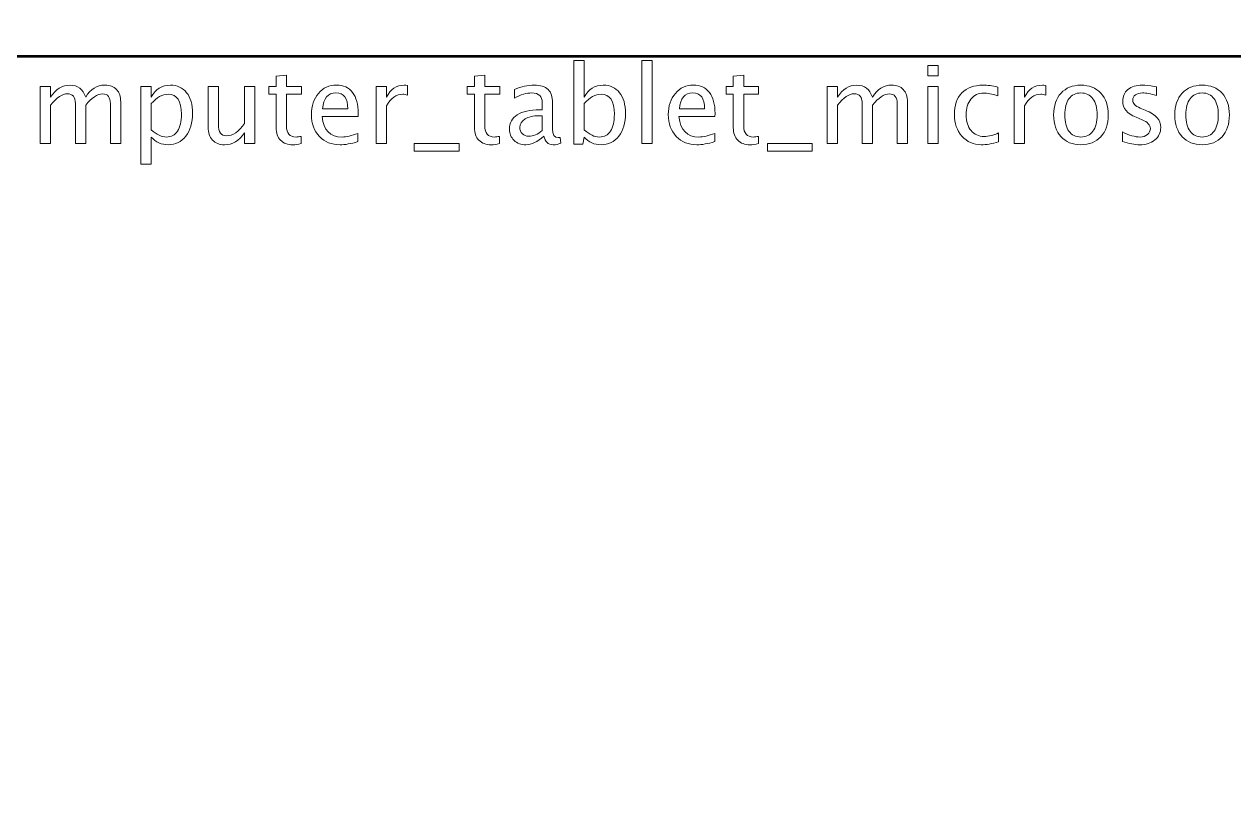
# Model space of a CAD drawing. Header units: centimetres. Extents: x -69 to 69, y -115 to 104.
# Drawn here: x -7.72 to 1.78, y -80.82 to -74.7 of the extents above; entities that cross this region are included whole.
import ezdxf

# ---------------------------------------------------------------- set-up
doc = ezdxf.new("R2010")
doc.units = ezdxf.units.CM
doc.header["$MEASUREMENT"] = 0
doc.layers.add('Layer 1', color=7, linetype='Continuous')

msp = doc.modelspace()

# ---------------------------------------------------------------- linework, layer by layer
at = {"layer": 'Layer 1', "lineweight": 53}
for points, knots in [([(-16.45, -86.45), (-16.45, -86.45), (-16.45, -63.55), (-16.45, -63.55), (-16.45, -63.55), (-16.45, -63.27386), (-16.22614, -63.05), (-15.95, -63.05), (-15.95, -63.05), (-15.95, -63.05), (15.95, -63.05), (15.95, -63.05), (15.95, -63.05), (16.22614, -63.05), (16.45, -63.27386), (16.45, -63.55), (16.45, -63.55), (16.45, -63.55), (16.45, -76.55), (16.45, -76.55), (16.45, -76.55), (16.45, -76.55), (15.05, -76.55), (15.05, -76.55), (15.05, -76.55), (14.77386, -76.55), (14.55, -76.77386), (14.55, -77.05), (14.55, -77.05), (14.55, -77.05), (14.55, -80.45), (14.55, -80.45), (14.55, -80.45), (14.55, -80.72614), (14.77386, -80.95), (15.05, -80.95), (15.05, -80.95), (15.05, -80.95), (16.45, -80.95), (16.45, -80.95), (16.45, -80.95), (16.45, -80.95), (16.45, -86.45), (16.45, -86.45), (16.45, -86.45), (16.45, -86.72614), (16.22614, -86.95), (15.95, -86.95), (15.95, -86.95), (15.95, -86.95), (-15.95, -86.95), (-15.95, -86.95), (-15.95, -86.95), (-16.22614, -86.95), (-16.45, -86.72614), (-16.45, -86.45)], [0, 0, 0, 0, 0.0666667, 0.0666667, 0.0666667, 0.0666667, 0.1333333, 0.1333333, 0.1333333, 0.1333333, 0.2, 0.2, 0.2, 0.2, 0.2666667, 0.2666667, 0.2666667, 0.2666667, 0.3333333, 0.3333333, 0.3333333, 0.3333333, 0.4, 0.4, 0.4, 0.4, 0.4666667, 0.4666667, 0.4666667, 0.4666667, 0.5333333, 0.5333333, 0.5333333, 0.5333333, 0.6, 0.6, 0.6, 0.6, 0.6666667, 0.6666667, 0.6666667, 0.6666667, 0.7333333, 0.7333333, 0.7333333, 0.7333333, 0.8, 0.8, 0.8, 0.8, 0.8666667, 0.8666667, 0.8666667, 0.8666667, 1, 1, 1, 1]), ([(-4.45, -66.25), (-4.45, -66.25), (-4.45, -65.05), (-4.45, -65.05), (-4.45, -65.05), (-4.45, -64.77386), (-4.22614, -64.55), (-3.95, -64.55), (-3.95, -64.55), (-3.95, -64.55), (2.45, -64.55), (2.45, -64.55), (2.45, -64.55), (2.72614, -64.55), (2.95, -64.77386), (2.95, -65.05), (2.95, -65.05), (2.95, -65.05), (2.95, -66.25), (2.95, -66.25), (2.95, -66.25), (2.95, -66.25), (13, -66.25), (13, -66.25), (13, -66.25), (13, -66.25), (13, -83.75), (13, -83.75), (13, -83.75), (13, -83.75), (-13, -83.75), (-13, -83.75), (-13, -83.75), (-13, -83.75), (-13, -66.25), (-13, -66.25), (-13, -66.25), (-13, -66.25), (-4.45, -66.25), (-4.45, -66.25)], [0, 0, 0, 0, 0.0909091, 0.0909091, 0.0909091, 0.0909091, 0.1818182, 0.1818182, 0.1818182, 0.1818182, 0.2727273, 0.2727273, 0.2727273, 0.2727273, 0.3636364, 0.3636364, 0.3636364, 0.3636364, 0.4545455, 0.4545455, 0.4545455, 0.4545455, 0.5454545, 0.5454545, 0.5454545, 0.5454545, 0.6363636, 0.6363636, 0.6363636, 0.6363636, 0.7272727, 0.7272727, 0.7272727, 0.7272727, 0.8181818, 0.8181818, 0.8181818, 0.8181818, 1, 1, 1, 1])]:
    msp.add_open_spline(points, degree=3, knots=knots, dxfattribs=at)
at = {"layer": 'Layer 1', "color": 30, "lineweight": 53}
msp.add_open_spline([(-14.6, -74.95), (-14.6, -74.95), (14.6, -74.95), (14.6, -74.95)], degree=3, dxfattribs=at)
at = {"layer": 'Layer 1', "color": 30, "lineweight": 9}
for points, knots in [([(-3.40278, -75.64232), (-3.40278, -75.64232), (-3.40278, -74.98446), (-3.40278, -74.98446), (-3.40278, -74.98446), (-3.40278, -74.98446), (-3.3215, -74.98446), (-3.3215, -74.98446), (-3.3215, -74.98446), (-3.3215, -74.98446), (-3.3215, -75.27331), (-3.3215, -75.27331), (-3.3215, -75.27331), (-3.2882, -75.21052), (-3.2381, -75.17919), (-3.17136, -75.17919), (-3.17136, -75.17919), (-3.11731, -75.17919), (-3.07484, -75.19881), (-3.04379, -75.23818), (-3.04379, -75.23818), (-3.01275, -75.27755), (-2.99722, -75.33131), (-2.99722, -75.39947), (-2.99722, -75.39947), (-2.99722, -75.47369), (-3.01486, -75.53366), (-3.05, -75.5791), (-3.05, -75.5791), (-3.08514, -75.62468), (-3.13142, -75.6474), (-3.18871, -75.6474), (-3.18871, -75.6474), (-3.24191, -75.6474), (-3.28622, -75.62708), (-3.3215, -75.5863), (-3.3215, -75.5863), (-3.3215, -75.5863), (-3.33138, -75.64232), (-3.33138, -75.64232), (-3.33138, -75.64232), (-3.33138, -75.64232), (-3.40278, -75.64232), (-3.40278, -75.64232)], [0, 0, 0, 0, 0.0833333, 0.0833333, 0.0833333, 0.0833333, 0.1666667, 0.1666667, 0.1666667, 0.1666667, 0.25, 0.25, 0.25, 0.25, 0.3333333, 0.3333333, 0.3333333, 0.3333333, 0.4166667, 0.4166667, 0.4166667, 0.4166667, 0.5, 0.5, 0.5, 0.5, 0.5833333, 0.5833333, 0.5833333, 0.5833333, 0.6666667, 0.6666667, 0.6666667, 0.6666667, 0.75, 0.75, 0.75, 0.75, 0.8333333, 0.8333333, 0.8333333, 0.8333333, 1, 1, 1, 1]), ([(-2.86994, -75.63724), (-2.86994, -75.63724), (-2.86994, -74.98446), (-2.86994, -74.98446), (-2.86994, -74.98446), (-2.86994, -74.98446), (-2.78866, -74.98446), (-2.78866, -74.98446), (-2.78866, -74.98446), (-2.78866, -74.98446), (-2.78866, -75.63724), (-2.78866, -75.63724), (-2.78866, -75.63724), (-2.78866, -75.63724), (-2.86994, -75.63724), (-2.86994, -75.63724)], [0, 0, 0, 0, 0.2, 0.2, 0.2, 0.2, 0.4, 0.4, 0.4, 0.4, 0.6, 0.6, 0.6, 0.6, 1, 1, 1, 1]), ([(-0.62301, -75.10638), (-0.62301, -75.10638), (-0.62301, -75.0251), (-0.62301, -75.0251), (-0.62301, -75.0251), (-0.62301, -75.0251), (-0.54173, -75.0251), (-0.54173, -75.0251), (-0.54173, -75.0251), (-0.54173, -75.0251), (-0.54173, -75.10638), (-0.54173, -75.10638), (-0.54173, -75.10638), (-0.54173, -75.10638), (-0.62301, -75.10638), (-0.62301, -75.10638)], [0, 0, 0, 0, 0.2, 0.2, 0.2, 0.2, 0.4, 0.4, 0.4, 0.4, 0.6, 0.6, 0.6, 0.6, 1, 1, 1, 1]), ([(-5.54443, -75.6371), (-5.56955, -75.64401), (-5.59142, -75.6474), (-5.6099, -75.6474), (-5.6099, -75.6474), (-5.65139, -75.6474), (-5.68371, -75.63555), (-5.70685, -75.61184), (-5.70685, -75.61184), (-5.73013, -75.58813), (-5.7417, -75.55525), (-5.7417, -75.51306), (-5.7417, -75.51306), (-5.7417, -75.51306), (-5.7417, -75.24947), (-5.7417, -75.24947), (-5.7417, -75.24947), (-5.7417, -75.24947), (-5.79787, -75.24947), (-5.79787, -75.24947), (-5.79787, -75.24947), (-5.79787, -75.24947), (-5.79787, -75.1885), (-5.79787, -75.1885), (-5.79787, -75.1885), (-5.79787, -75.1885), (-5.7417, -75.1885), (-5.7417, -75.1885), (-5.7417, -75.1885), (-5.7417, -75.1885), (-5.7417, -75.10737), (-5.7417, -75.10737), (-5.7417, -75.10737), (-5.7417, -75.10737), (-5.66042, -75.0996), (-5.66042, -75.0996), (-5.66042, -75.0996), (-5.66042, -75.0996), (-5.66042, -75.1885), (-5.66042, -75.1885), (-5.66042, -75.1885), (-5.66042, -75.1885), (-5.54274, -75.1885), (-5.54274, -75.1885), (-5.54274, -75.1885), (-5.54274, -75.1885), (-5.54274, -75.24947), (-5.54274, -75.24947), (-5.54274, -75.24947), (-5.54274, -75.24947), (-5.66042, -75.24947), (-5.66042, -75.24947), (-5.66042, -75.24947), (-5.66042, -75.24947), (-5.66042, -75.49839), (-5.66042, -75.49839), (-5.66042, -75.49839), (-5.66042, -75.55709), (-5.63488, -75.58644), (-5.58394, -75.58644), (-5.58394, -75.58644), (-5.57307, -75.58644), (-5.55995, -75.58461), (-5.54443, -75.58108), (-5.54443, -75.58108), (-5.54443, -75.58108), (-5.54443, -75.6371), (-5.54443, -75.6371)], [0, 0, 0, 0, 0.0555556, 0.0555556, 0.0555556, 0.0555556, 0.1111111, 0.1111111, 0.1111111, 0.1111111, 0.1666667, 0.1666667, 0.1666667, 0.1666667, 0.2222222, 0.2222222, 0.2222222, 0.2222222, 0.2777778, 0.2777778, 0.2777778, 0.2777778, 0.3333333, 0.3333333, 0.3333333, 0.3333333, 0.3888889, 0.3888889, 0.3888889, 0.3888889, 0.4444444, 0.4444444, 0.4444444, 0.4444444, 0.5, 0.5, 0.5, 0.5, 0.5555556, 0.5555556, 0.5555556, 0.5555556, 0.6111111, 0.6111111, 0.6111111, 0.6111111, 0.6666667, 0.6666667, 0.6666667, 0.6666667, 0.7222222, 0.7222222, 0.7222222, 0.7222222, 0.7777778, 0.7777778, 0.7777778, 0.7777778, 0.8333333, 0.8333333, 0.8333333, 0.8333333, 0.8888889, 0.8888889, 0.8888889, 0.8888889, 1, 1, 1, 1]), ([(-3.98627, -75.6371), (-4.01139, -75.64401), (-4.03326, -75.6474), (-4.05174, -75.6474), (-4.05174, -75.6474), (-4.09323, -75.6474), (-4.12555, -75.63555), (-4.14869, -75.61184), (-4.14869, -75.61184), (-4.17197, -75.58813), (-4.18354, -75.55525), (-4.18354, -75.51306), (-4.18354, -75.51306), (-4.18354, -75.51306), (-4.18354, -75.24947), (-4.18354, -75.24947), (-4.18354, -75.24947), (-4.18354, -75.24947), (-4.23971, -75.24947), (-4.23971, -75.24947), (-4.23971, -75.24947), (-4.23971, -75.24947), (-4.23971, -75.1885), (-4.23971, -75.1885), (-4.23971, -75.1885), (-4.23971, -75.1885), (-4.18354, -75.1885), (-4.18354, -75.1885), (-4.18354, -75.1885), (-4.18354, -75.1885), (-4.18354, -75.10737), (-4.18354, -75.10737), (-4.18354, -75.10737), (-4.18354, -75.10737), (-4.10226, -75.0996), (-4.10226, -75.0996), (-4.10226, -75.0996), (-4.10226, -75.0996), (-4.10226, -75.1885), (-4.10226, -75.1885), (-4.10226, -75.1885), (-4.10226, -75.1885), (-3.98458, -75.1885), (-3.98458, -75.1885), (-3.98458, -75.1885), (-3.98458, -75.1885), (-3.98458, -75.24947), (-3.98458, -75.24947), (-3.98458, -75.24947), (-3.98458, -75.24947), (-4.10226, -75.24947), (-4.10226, -75.24947), (-4.10226, -75.24947), (-4.10226, -75.24947), (-4.10226, -75.49839), (-4.10226, -75.49839), (-4.10226, -75.49839), (-4.10226, -75.55709), (-4.07672, -75.58644), (-4.02578, -75.58644), (-4.02578, -75.58644), (-4.01491, -75.58644), (-4.00179, -75.58461), (-3.98627, -75.58108), (-3.98627, -75.58108), (-3.98627, -75.58108), (-3.98627, -75.6371), (-3.98627, -75.6371)], [0, 0, 0, 0, 0.0555556, 0.0555556, 0.0555556, 0.0555556, 0.1111111, 0.1111111, 0.1111111, 0.1111111, 0.1666667, 0.1666667, 0.1666667, 0.1666667, 0.2222222, 0.2222222, 0.2222222, 0.2222222, 0.2777778, 0.2777778, 0.2777778, 0.2777778, 0.3333333, 0.3333333, 0.3333333, 0.3333333, 0.3888889, 0.3888889, 0.3888889, 0.3888889, 0.4444444, 0.4444444, 0.4444444, 0.4444444, 0.5, 0.5, 0.5, 0.5, 0.5555556, 0.5555556, 0.5555556, 0.5555556, 0.6111111, 0.6111111, 0.6111111, 0.6111111, 0.6666667, 0.6666667, 0.6666667, 0.6666667, 0.7222222, 0.7222222, 0.7222222, 0.7222222, 0.7777778, 0.7777778, 0.7777778, 0.7777778, 0.8333333, 0.8333333, 0.8333333, 0.8333333, 0.8888889, 0.8888889, 0.8888889, 0.8888889, 1, 1, 1, 1]), ([(-1.95285, -75.6371), (-1.97797, -75.64401), (-1.99984, -75.6474), (-2.01832, -75.6474), (-2.01832, -75.6474), (-2.05981, -75.6474), (-2.09213, -75.63555), (-2.11527, -75.61184), (-2.11527, -75.61184), (-2.13855, -75.58813), (-2.15012, -75.55525), (-2.15012, -75.51306), (-2.15012, -75.51306), (-2.15012, -75.51306), (-2.15012, -75.24947), (-2.15012, -75.24947), (-2.15012, -75.24947), (-2.15012, -75.24947), (-2.20629, -75.24947), (-2.20629, -75.24947), (-2.20629, -75.24947), (-2.20629, -75.24947), (-2.20629, -75.1885), (-2.20629, -75.1885), (-2.20629, -75.1885), (-2.20629, -75.1885), (-2.15012, -75.1885), (-2.15012, -75.1885), (-2.15012, -75.1885), (-2.15012, -75.1885), (-2.15012, -75.10737), (-2.15012, -75.10737), (-2.15012, -75.10737), (-2.15012, -75.10737), (-2.06884, -75.0996), (-2.06884, -75.0996), (-2.06884, -75.0996), (-2.06884, -75.0996), (-2.06884, -75.1885), (-2.06884, -75.1885), (-2.06884, -75.1885), (-2.06884, -75.1885), (-1.95116, -75.1885), (-1.95116, -75.1885), (-1.95116, -75.1885), (-1.95116, -75.1885), (-1.95116, -75.24947), (-1.95116, -75.24947), (-1.95116, -75.24947), (-1.95116, -75.24947), (-2.06884, -75.24947), (-2.06884, -75.24947), (-2.06884, -75.24947), (-2.06884, -75.24947), (-2.06884, -75.49839), (-2.06884, -75.49839), (-2.06884, -75.49839), (-2.06884, -75.55709), (-2.0433, -75.58644), (-1.99236, -75.58644), (-1.99236, -75.58644), (-1.98149, -75.58644), (-1.96837, -75.58461), (-1.95285, -75.58108), (-1.95285, -75.58108), (-1.95285, -75.58108), (-1.95285, -75.6371), (-1.95285, -75.6371)], [0, 0, 0, 0, 0.0555556, 0.0555556, 0.0555556, 0.0555556, 0.1111111, 0.1111111, 0.1111111, 0.1111111, 0.1666667, 0.1666667, 0.1666667, 0.1666667, 0.2222222, 0.2222222, 0.2222222, 0.2222222, 0.2777778, 0.2777778, 0.2777778, 0.2777778, 0.3333333, 0.3333333, 0.3333333, 0.3333333, 0.3888889, 0.3888889, 0.3888889, 0.3888889, 0.4444444, 0.4444444, 0.4444444, 0.4444444, 0.5, 0.5, 0.5, 0.5, 0.5555556, 0.5555556, 0.5555556, 0.5555556, 0.6111111, 0.6111111, 0.6111111, 0.6111111, 0.6666667, 0.6666667, 0.6666667, 0.6666667, 0.7222222, 0.7222222, 0.7222222, 0.7222222, 0.7777778, 0.7777778, 0.7777778, 0.7777778, 0.8333333, 0.8333333, 0.8333333, 0.8333333, 0.8888889, 0.8888889, 0.8888889, 0.8888889, 1, 1, 1, 1]), ([(-7.59394, -75.63724), (-7.59394, -75.63724), (-7.59394, -75.1885), (-7.59394, -75.1885), (-7.59394, -75.1885), (-7.59394, -75.1885), (-7.51266, -75.1885), (-7.51266, -75.1885), (-7.51266, -75.1885), (-7.51266, -75.1885), (-7.51266, -75.27331), (-7.51266, -75.27331), (-7.51266, -75.27331), (-7.47301, -75.21052), (-7.42221, -75.17919), (-7.35998, -75.17919), (-7.35998, -75.17919), (-7.3, -75.17919), (-7.25922, -75.21052), (-7.23749, -75.27331), (-7.23749, -75.27331), (-7.19897, -75.20995), (-7.14873, -75.17834), (-7.08707, -75.17834), (-7.08707, -75.17834), (-7.0477, -75.17834), (-7.01708, -75.18992), (-6.9952, -75.2132), (-6.9952, -75.2132), (-6.97333, -75.23648), (-6.96232, -75.26908), (-6.96232, -75.31099), (-6.96232, -75.31099), (-6.96232, -75.31099), (-6.96232, -75.63724), (-6.96232, -75.63724), (-6.96232, -75.63724), (-6.96232, -75.63724), (-7.0436, -75.63724), (-7.0436, -75.63724), (-7.0436, -75.63724), (-7.0436, -75.63724), (-7.0436, -75.3244), (-7.0436, -75.3244), (-7.0436, -75.3244), (-7.0436, -75.27331), (-7.06392, -75.24777), (-7.10456, -75.24777), (-7.10456, -75.24777), (-7.14676, -75.24777), (-7.19107, -75.27755), (-7.23749, -75.33724), (-7.23749, -75.33724), (-7.23749, -75.33724), (-7.23749, -75.63724), (-7.23749, -75.63724), (-7.23749, -75.63724), (-7.23749, -75.63724), (-7.31877, -75.63724), (-7.31877, -75.63724), (-7.31877, -75.63724), (-7.31877, -75.63724), (-7.31877, -75.32411), (-7.31877, -75.32411), (-7.31877, -75.32411), (-7.31877, -75.27261), (-7.33937, -75.24693), (-7.38072, -75.24693), (-7.38072, -75.24693), (-7.42178, -75.24693), (-7.46581, -75.27684), (-7.51266, -75.33681), (-7.51266, -75.33681), (-7.51266, -75.33681), (-7.51266, -75.63724), (-7.51266, -75.63724), (-7.51266, -75.63724), (-7.51266, -75.63724), (-7.59394, -75.63724), (-7.59394, -75.63724)], [0, 0, 0, 0, 0.047619, 0.047619, 0.047619, 0.047619, 0.0952381, 0.0952381, 0.0952381, 0.0952381, 0.1428571, 0.1428571, 0.1428571, 0.1428571, 0.1904762, 0.1904762, 0.1904762, 0.1904762, 0.2380952, 0.2380952, 0.2380952, 0.2380952, 0.2857143, 0.2857143, 0.2857143, 0.2857143, 0.3333333, 0.3333333, 0.3333333, 0.3333333, 0.3809524, 0.3809524, 0.3809524, 0.3809524, 0.4285714, 0.4285714, 0.4285714, 0.4285714, 0.4761905, 0.4761905, 0.4761905, 0.4761905, 0.5238095, 0.5238095, 0.5238095, 0.5238095, 0.5714286, 0.5714286, 0.5714286, 0.5714286, 0.6190476, 0.6190476, 0.6190476, 0.6190476, 0.6666667, 0.6666667, 0.6666667, 0.6666667, 0.7142857, 0.7142857, 0.7142857, 0.7142857, 0.7619048, 0.7619048, 0.7619048, 0.7619048, 0.8095238, 0.8095238, 0.8095238, 0.8095238, 0.8571429, 0.8571429, 0.8571429, 0.8571429, 0.9047619, 0.9047619, 0.9047619, 0.9047619, 1, 1, 1, 1]), ([(-6.80343, -75.80065), (-6.80343, -75.80065), (-6.80343, -75.1885), (-6.80343, -75.1885), (-6.80343, -75.1885), (-6.80343, -75.1885), (-6.72215, -75.1885), (-6.72215, -75.1885), (-6.72215, -75.1885), (-6.72215, -75.1885), (-6.72215, -75.27331), (-6.72215, -75.27331), (-6.72215, -75.27331), (-6.68885, -75.21052), (-6.63875, -75.17919), (-6.57201, -75.17919), (-6.57201, -75.17919), (-6.51796, -75.17919), (-6.47549, -75.19881), (-6.44444, -75.23818), (-6.44444, -75.23818), (-6.4134, -75.27755), (-6.39787, -75.33131), (-6.39787, -75.39947), (-6.39787, -75.39947), (-6.39787, -75.47369), (-6.41551, -75.53366), (-6.45065, -75.5791), (-6.45065, -75.5791), (-6.48579, -75.62468), (-6.53207, -75.6474), (-6.58936, -75.6474), (-6.58936, -75.6474), (-6.64256, -75.6474), (-6.68687, -75.62708), (-6.72215, -75.5863), (-6.72215, -75.5863), (-6.72215, -75.5863), (-6.72215, -75.80065), (-6.72215, -75.80065), (-6.72215, -75.80065), (-6.72215, -75.80065), (-6.80343, -75.80065), (-6.80343, -75.80065)], [0, 0, 0, 0, 0.0833333, 0.0833333, 0.0833333, 0.0833333, 0.1666667, 0.1666667, 0.1666667, 0.1666667, 0.25, 0.25, 0.25, 0.25, 0.3333333, 0.3333333, 0.3333333, 0.3333333, 0.4166667, 0.4166667, 0.4166667, 0.4166667, 0.5, 0.5, 0.5, 0.5, 0.5833333, 0.5833333, 0.5833333, 0.5833333, 0.6666667, 0.6666667, 0.6666667, 0.6666667, 0.75, 0.75, 0.75, 0.75, 0.8333333, 0.8333333, 0.8333333, 0.8333333, 1, 1, 1, 1]), ([(-6.72215, -75.53028), (-6.68024, -75.56767), (-6.6403, -75.58644), (-6.60235, -75.58644), (-6.60235, -75.58644), (-6.56495, -75.58644), (-6.53602, -75.57078), (-6.5157, -75.53959), (-6.5157, -75.53959), (-6.49524, -75.50841), (-6.48508, -75.46452), (-6.48508, -75.40779), (-6.48508, -75.40779), (-6.48508, -75.30281), (-6.5198, -75.25031), (-6.58922, -75.25031), (-6.58922, -75.25031), (-6.63466, -75.25031), (-6.67897, -75.27487), (-6.72215, -75.32411), (-6.72215, -75.32411), (-6.72215, -75.32411), (-6.72215, -75.53028), (-6.72215, -75.53028)], [0, 0, 0, 0, 0.1428571, 0.1428571, 0.1428571, 0.1428571, 0.2857143, 0.2857143, 0.2857143, 0.2857143, 0.4285714, 0.4285714, 0.4285714, 0.4285714, 0.5714286, 0.5714286, 0.5714286, 0.5714286, 0.7142857, 0.7142857, 0.7142857, 0.7142857, 1, 1, 1, 1]), ([(-5.9895, -75.63724), (-5.9895, -75.63724), (-5.9895, -75.55286), (-5.9895, -75.55286), (-5.9895, -75.55286), (-6.03282, -75.61593), (-6.08545, -75.6474), (-6.14726, -75.6474), (-6.14726, -75.6474), (-6.18649, -75.6474), (-6.21767, -75.63512), (-6.24082, -75.61043), (-6.24082, -75.61043), (-6.2641, -75.58573), (-6.27567, -75.55257), (-6.27567, -75.51066), (-6.27567, -75.51066), (-6.27567, -75.51066), (-6.27567, -75.1885), (-6.27567, -75.1885), (-6.27567, -75.1885), (-6.27567, -75.1885), (-6.19439, -75.1885), (-6.19439, -75.1885), (-6.19439, -75.1885), (-6.19439, -75.1885), (-6.19439, -75.48413), (-6.19439, -75.48413), (-6.19439, -75.48413), (-6.19439, -75.51786), (-6.18945, -75.54171), (-6.17971, -75.55582), (-6.17971, -75.55582), (-6.16984, -75.57007), (-6.15347, -75.57713), (-6.13047, -75.57713), (-6.13047, -75.57713), (-6.08079, -75.57713), (-6.03366, -75.54453), (-5.9895, -75.47919), (-5.9895, -75.47919), (-5.9895, -75.47919), (-5.9895, -75.1885), (-5.9895, -75.1885), (-5.9895, -75.1885), (-5.9895, -75.1885), (-5.90821, -75.1885), (-5.90821, -75.1885), (-5.90821, -75.1885), (-5.90821, -75.1885), (-5.90821, -75.63724), (-5.90821, -75.63724), (-5.90821, -75.63724), (-5.90821, -75.63724), (-5.9895, -75.63724), (-5.9895, -75.63724)], [0, 0, 0, 0, 0.0666667, 0.0666667, 0.0666667, 0.0666667, 0.1333333, 0.1333333, 0.1333333, 0.1333333, 0.2, 0.2, 0.2, 0.2, 0.2666667, 0.2666667, 0.2666667, 0.2666667, 0.3333333, 0.3333333, 0.3333333, 0.3333333, 0.4, 0.4, 0.4, 0.4, 0.4666667, 0.4666667, 0.4666667, 0.4666667, 0.5333333, 0.5333333, 0.5333333, 0.5333333, 0.6, 0.6, 0.6, 0.6, 0.6666667, 0.6666667, 0.6666667, 0.6666667, 0.7333333, 0.7333333, 0.7333333, 0.7333333, 0.8, 0.8, 0.8, 0.8, 0.8666667, 0.8666667, 0.8666667, 0.8666667, 1, 1, 1, 1]), ([(-5.09909, -75.62285), (-5.1537, -75.63922), (-5.2004, -75.6474), (-5.23935, -75.6474), (-5.23935, -75.6474), (-5.30581, -75.6474), (-5.35986, -75.62539), (-5.40149, -75.5815), (-5.40149, -75.5815), (-5.44312, -75.53762), (-5.464, -75.48075), (-5.464, -75.41076), (-5.464, -75.41076), (-5.464, -75.34288), (-5.44566, -75.28714), (-5.40883, -75.24354), (-5.40883, -75.24354), (-5.372, -75.20008), (-5.32486, -75.17834), (-5.26743, -75.17834), (-5.26743, -75.17834), (-5.2131, -75.17834), (-5.17105, -75.19768), (-5.14142, -75.23634), (-5.14142, -75.23634), (-5.11179, -75.27501), (-5.09697, -75.32976), (-5.09697, -75.40074), (-5.09697, -75.40074), (-5.09697, -75.40074), (-5.09739, -75.42557), (-5.09739, -75.42557), (-5.09739, -75.42557), (-5.09739, -75.42557), (-5.38103, -75.42557), (-5.38103, -75.42557), (-5.38103, -75.42557), (-5.36917, -75.53282), (-5.31682, -75.58644), (-5.22411, -75.58644), (-5.22411, -75.58644), (-5.1901, -75.58644), (-5.14847, -75.57684), (-5.09909, -75.55765), (-5.09909, -75.55765), (-5.09909, -75.55765), (-5.09909, -75.62285), (-5.09909, -75.62285)], [0, 0, 0, 0, 0.0769231, 0.0769231, 0.0769231, 0.0769231, 0.1538462, 0.1538462, 0.1538462, 0.1538462, 0.2307692, 0.2307692, 0.2307692, 0.2307692, 0.3076923, 0.3076923, 0.3076923, 0.3076923, 0.3846154, 0.3846154, 0.3846154, 0.3846154, 0.4615385, 0.4615385, 0.4615385, 0.4615385, 0.5384615, 0.5384615, 0.5384615, 0.5384615, 0.6153846, 0.6153846, 0.6153846, 0.6153846, 0.6923077, 0.6923077, 0.6923077, 0.6923077, 0.7692308, 0.7692308, 0.7692308, 0.7692308, 0.8461538, 0.8461538, 0.8461538, 0.8461538, 1, 1, 1, 1]), ([(-5.37679, -75.36461), (-5.37679, -75.36461), (-5.17867, -75.36461), (-5.17867, -75.36461), (-5.17867, -75.36461), (-5.17867, -75.28107), (-5.20986, -75.23931), (-5.27209, -75.23931), (-5.27209, -75.23931), (-5.33474, -75.23931), (-5.3696, -75.28107), (-5.37679, -75.36461)], [0, 0, 0, 0, 0.25, 0.25, 0.25, 0.25, 0.5, 0.5, 0.5, 0.5, 1, 1, 1, 1]), ([(-4.9567, -75.63724), (-4.9567, -75.63724), (-4.9567, -75.1885), (-4.9567, -75.1885), (-4.9567, -75.1885), (-4.9567, -75.1885), (-4.87542, -75.1885), (-4.87542, -75.1885), (-4.87542, -75.1885), (-4.87542, -75.1885), (-4.87542, -75.27331), (-4.87542, -75.27331), (-4.87542, -75.27331), (-4.8431, -75.21052), (-4.79626, -75.17919), (-4.73473, -75.17919), (-4.73473, -75.17919), (-4.72641, -75.17919), (-4.71766, -75.1799), (-4.70863, -75.18131), (-4.70863, -75.18131), (-4.70863, -75.18131), (-4.70863, -75.25737), (-4.70863, -75.25737), (-4.70863, -75.25737), (-4.72274, -75.25271), (-4.73515, -75.25031), (-4.74588, -75.25031), (-4.74588, -75.25031), (-4.79753, -75.25031), (-4.84071, -75.28079), (-4.87542, -75.34189), (-4.87542, -75.34189), (-4.87542, -75.34189), (-4.87542, -75.63724), (-4.87542, -75.63724), (-4.87542, -75.63724), (-4.87542, -75.63724), (-4.9567, -75.63724), (-4.9567, -75.63724)], [0, 0, 0, 0, 0.0909091, 0.0909091, 0.0909091, 0.0909091, 0.1818182, 0.1818182, 0.1818182, 0.1818182, 0.2727273, 0.2727273, 0.2727273, 0.2727273, 0.3636364, 0.3636364, 0.3636364, 0.3636364, 0.4545455, 0.4545455, 0.4545455, 0.4545455, 0.5454545, 0.5454545, 0.5454545, 0.5454545, 0.6363636, 0.6363636, 0.6363636, 0.6363636, 0.7272727, 0.7272727, 0.7272727, 0.7272727, 0.8181818, 0.8181818, 0.8181818, 0.8181818, 1, 1, 1, 1]), ([(-3.639, -75.58009), (-3.68782, -75.62496), (-3.73481, -75.6474), (-3.77997, -75.6474), (-3.77997, -75.6474), (-3.81708, -75.6474), (-3.84798, -75.63583), (-3.8724, -75.61255), (-3.8724, -75.61255), (-3.89695, -75.58926), (-3.90923, -75.55991), (-3.90923, -75.52449), (-3.90923, -75.52449), (-3.90923, -75.47553), (-3.88862, -75.43785), (-3.84742, -75.4116), (-3.84742, -75.4116), (-3.80621, -75.38536), (-3.74709, -75.37223), (-3.67004, -75.37223), (-3.67004, -75.37223), (-3.67004, -75.37223), (-3.65099, -75.37223), (-3.65099, -75.37223), (-3.65099, -75.37223), (-3.65099, -75.37223), (-3.65099, -75.31819), (-3.65099, -75.31819), (-3.65099, -75.31819), (-3.65099, -75.26612), (-3.67809, -75.24015), (-3.73241, -75.24015), (-3.73241, -75.24015), (-3.77446, -75.24015), (-3.82047, -75.25342), (-3.87028, -75.27995), (-3.87028, -75.27995), (-3.87028, -75.27995), (-3.87028, -75.21306), (-3.87028, -75.21306), (-3.87028, -75.21306), (-3.81553, -75.19048), (-3.76388, -75.17919), (-3.71548, -75.17919), (-3.71548, -75.17919), (-3.66567, -75.17919), (-3.62884, -75.19048), (-3.60527, -75.2132), (-3.60527, -75.2132), (-3.58157, -75.23592), (-3.56971, -75.27091), (-3.56971, -75.31819), (-3.56971, -75.31819), (-3.56971, -75.31819), (-3.56971, -75.52096), (-3.56971, -75.52096), (-3.56971, -75.52096), (-3.56971, -75.56739), (-3.55546, -75.59067), (-3.52681, -75.59067), (-3.52681, -75.59067), (-3.52329, -75.59067), (-3.51806, -75.59011), (-3.51115, -75.58898), (-3.51115, -75.58898), (-3.51115, -75.58898), (-3.50536, -75.63414), (-3.50536, -75.63414), (-3.50536, -75.63414), (-3.52385, -75.64303), (-3.54417, -75.6474), (-3.56647, -75.6474), (-3.56647, -75.6474), (-3.60443, -75.6474), (-3.62856, -75.62496), (-3.639, -75.58009)], [0, 0, 0, 0, 0.05, 0.05, 0.05, 0.05, 0.1, 0.1, 0.1, 0.1, 0.15, 0.15, 0.15, 0.15, 0.2, 0.2, 0.2, 0.2, 0.25, 0.25, 0.25, 0.25, 0.3, 0.3, 0.3, 0.3, 0.35, 0.35, 0.35, 0.35, 0.4, 0.4, 0.4, 0.4, 0.45, 0.45, 0.45, 0.45, 0.5, 0.5, 0.5, 0.5, 0.55, 0.55, 0.55, 0.55, 0.6, 0.6, 0.6, 0.6, 0.65, 0.65, 0.65, 0.65, 0.7, 0.7, 0.7, 0.7, 0.75, 0.75, 0.75, 0.75, 0.8, 0.8, 0.8, 0.8, 0.85, 0.85, 0.85, 0.85, 0.9, 0.9, 0.9, 0.9, 1, 1, 1, 1]), ([(-3.3215, -75.53028), (-3.27959, -75.56767), (-3.23965, -75.58644), (-3.2017, -75.58644), (-3.2017, -75.58644), (-3.1643, -75.58644), (-3.13537, -75.57078), (-3.11505, -75.53959), (-3.11505, -75.53959), (-3.09459, -75.50841), (-3.08443, -75.46452), (-3.08443, -75.40779), (-3.08443, -75.40779), (-3.08443, -75.30281), (-3.11915, -75.25031), (-3.18857, -75.25031), (-3.18857, -75.25031), (-3.23401, -75.25031), (-3.27832, -75.27487), (-3.3215, -75.32411), (-3.3215, -75.32411), (-3.3215, -75.32411), (-3.3215, -75.53028), (-3.3215, -75.53028)], [0, 0, 0, 0, 0.1428571, 0.1428571, 0.1428571, 0.1428571, 0.2857143, 0.2857143, 0.2857143, 0.2857143, 0.4285714, 0.4285714, 0.4285714, 0.4285714, 0.5714286, 0.5714286, 0.5714286, 0.5714286, 0.7142857, 0.7142857, 0.7142857, 0.7142857, 1, 1, 1, 1]), ([(-2.2959, -75.62285), (-2.35051, -75.63922), (-2.39721, -75.6474), (-2.43616, -75.6474), (-2.43616, -75.6474), (-2.50262, -75.6474), (-2.55667, -75.62539), (-2.5983, -75.5815), (-2.5983, -75.5815), (-2.63993, -75.53762), (-2.66081, -75.48075), (-2.66081, -75.41076), (-2.66081, -75.41076), (-2.66081, -75.34288), (-2.64247, -75.28714), (-2.60564, -75.24354), (-2.60564, -75.24354), (-2.56881, -75.20008), (-2.52167, -75.17834), (-2.46424, -75.17834), (-2.46424, -75.17834), (-2.40991, -75.17834), (-2.36786, -75.19768), (-2.33823, -75.23634), (-2.33823, -75.23634), (-2.3086, -75.27501), (-2.29378, -75.32976), (-2.29378, -75.40074), (-2.29378, -75.40074), (-2.29378, -75.40074), (-2.2942, -75.42557), (-2.2942, -75.42557), (-2.2942, -75.42557), (-2.2942, -75.42557), (-2.57784, -75.42557), (-2.57784, -75.42557), (-2.57784, -75.42557), (-2.56598, -75.53282), (-2.51363, -75.58644), (-2.42092, -75.58644), (-2.42092, -75.58644), (-2.38691, -75.58644), (-2.34528, -75.57684), (-2.2959, -75.55765), (-2.2959, -75.55765), (-2.2959, -75.55765), (-2.2959, -75.62285), (-2.2959, -75.62285)], [0, 0, 0, 0, 0.0769231, 0.0769231, 0.0769231, 0.0769231, 0.1538462, 0.1538462, 0.1538462, 0.1538462, 0.2307692, 0.2307692, 0.2307692, 0.2307692, 0.3076923, 0.3076923, 0.3076923, 0.3076923, 0.3846154, 0.3846154, 0.3846154, 0.3846154, 0.4615385, 0.4615385, 0.4615385, 0.4615385, 0.5384615, 0.5384615, 0.5384615, 0.5384615, 0.6153846, 0.6153846, 0.6153846, 0.6153846, 0.6923077, 0.6923077, 0.6923077, 0.6923077, 0.7692308, 0.7692308, 0.7692308, 0.7692308, 0.8461538, 0.8461538, 0.8461538, 0.8461538, 1, 1, 1, 1]), ([(-2.5736, -75.36461), (-2.5736, -75.36461), (-2.37548, -75.36461), (-2.37548, -75.36461), (-2.37548, -75.36461), (-2.37548, -75.28107), (-2.40667, -75.23931), (-2.4689, -75.23931), (-2.4689, -75.23931), (-2.53155, -75.23931), (-2.56641, -75.28107), (-2.5736, -75.36461)], [0, 0, 0, 0, 0.25, 0.25, 0.25, 0.25, 0.5, 0.5, 0.5, 0.5, 1, 1, 1, 1]), ([(-1.41352, -75.63724), (-1.41352, -75.63724), (-1.41352, -75.1885), (-1.41352, -75.1885), (-1.41352, -75.1885), (-1.41352, -75.1885), (-1.33224, -75.1885), (-1.33224, -75.1885), (-1.33224, -75.1885), (-1.33224, -75.1885), (-1.33224, -75.27331), (-1.33224, -75.27331), (-1.33224, -75.27331), (-1.29259, -75.21052), (-1.24179, -75.17919), (-1.17956, -75.17919), (-1.17956, -75.17919), (-1.11958, -75.17919), (-1.0788, -75.21052), (-1.05707, -75.27331), (-1.05707, -75.27331), (-1.01855, -75.20995), (-0.96831, -75.17834), (-0.90665, -75.17834), (-0.90665, -75.17834), (-0.86728, -75.17834), (-0.83666, -75.18992), (-0.81478, -75.2132), (-0.81478, -75.2132), (-0.79291, -75.23648), (-0.7819, -75.26908), (-0.7819, -75.31099), (-0.7819, -75.31099), (-0.7819, -75.31099), (-0.7819, -75.63724), (-0.7819, -75.63724), (-0.7819, -75.63724), (-0.7819, -75.63724), (-0.86318, -75.63724), (-0.86318, -75.63724), (-0.86318, -75.63724), (-0.86318, -75.63724), (-0.86318, -75.3244), (-0.86318, -75.3244), (-0.86318, -75.3244), (-0.86318, -75.27331), (-0.8835, -75.24777), (-0.92414, -75.24777), (-0.92414, -75.24777), (-0.96634, -75.24777), (-1.01065, -75.27755), (-1.05707, -75.33724), (-1.05707, -75.33724), (-1.05707, -75.33724), (-1.05707, -75.63724), (-1.05707, -75.63724), (-1.05707, -75.63724), (-1.05707, -75.63724), (-1.13835, -75.63724), (-1.13835, -75.63724), (-1.13835, -75.63724), (-1.13835, -75.63724), (-1.13835, -75.32411), (-1.13835, -75.32411), (-1.13835, -75.32411), (-1.13835, -75.27261), (-1.15895, -75.24693), (-1.2003, -75.24693), (-1.2003, -75.24693), (-1.24136, -75.24693), (-1.28539, -75.27684), (-1.33224, -75.33681), (-1.33224, -75.33681), (-1.33224, -75.33681), (-1.33224, -75.63724), (-1.33224, -75.63724), (-1.33224, -75.63724), (-1.33224, -75.63724), (-1.41352, -75.63724), (-1.41352, -75.63724)], [0, 0, 0, 0, 0.047619, 0.047619, 0.047619, 0.047619, 0.0952381, 0.0952381, 0.0952381, 0.0952381, 0.1428571, 0.1428571, 0.1428571, 0.1428571, 0.1904762, 0.1904762, 0.1904762, 0.1904762, 0.2380952, 0.2380952, 0.2380952, 0.2380952, 0.2857143, 0.2857143, 0.2857143, 0.2857143, 0.3333333, 0.3333333, 0.3333333, 0.3333333, 0.3809524, 0.3809524, 0.3809524, 0.3809524, 0.4285714, 0.4285714, 0.4285714, 0.4285714, 0.4761905, 0.4761905, 0.4761905, 0.4761905, 0.5238095, 0.5238095, 0.5238095, 0.5238095, 0.5714286, 0.5714286, 0.5714286, 0.5714286, 0.6190476, 0.6190476, 0.6190476, 0.6190476, 0.6666667, 0.6666667, 0.6666667, 0.6666667, 0.7142857, 0.7142857, 0.7142857, 0.7142857, 0.7619048, 0.7619048, 0.7619048, 0.7619048, 0.8095238, 0.8095238, 0.8095238, 0.8095238, 0.8571429, 0.8571429, 0.8571429, 0.8571429, 0.9047619, 0.9047619, 0.9047619, 0.9047619, 1, 1, 1, 1]), ([(-0.62301, -75.63724), (-0.62301, -75.63724), (-0.62301, -75.1885), (-0.62301, -75.1885), (-0.62301, -75.1885), (-0.62301, -75.1885), (-0.54173, -75.1885), (-0.54173, -75.1885), (-0.54173, -75.1885), (-0.54173, -75.1885), (-0.54173, -75.63724), (-0.54173, -75.63724), (-0.54173, -75.63724), (-0.54173, -75.63724), (-0.62301, -75.63724), (-0.62301, -75.63724)], [0, 0, 0, 0, 0.2, 0.2, 0.2, 0.2, 0.4, 0.4, 0.4, 0.4, 0.6, 0.6, 0.6, 0.6, 1, 1, 1, 1]), ([(-0.06675, -75.62369), (-0.11938, -75.6395), (-0.16482, -75.6474), (-0.20306, -75.6474), (-0.20306, -75.6474), (-0.26374, -75.6474), (-0.31397, -75.62496), (-0.35391, -75.58023), (-0.35391, -75.58023), (-0.39384, -75.53536), (-0.41388, -75.47877), (-0.41388, -75.41061), (-0.41388, -75.41061), (-0.41388, -75.3378), (-0.39412, -75.28093), (-0.35461, -75.24029), (-0.35461, -75.24029), (-0.3151, -75.19951), (-0.25993, -75.17919), (-0.18909, -75.17919), (-0.18909, -75.17919), (-0.15423, -75.17919), (-0.11501, -75.18399), (-0.07183, -75.19358), (-0.07183, -75.19358), (-0.07183, -75.19358), (-0.07183, -75.26217), (-0.07183, -75.26217), (-0.07183, -75.26217), (-0.11769, -75.24862), (-0.15508, -75.24185), (-0.18387, -75.24185), (-0.18387, -75.24185), (-0.22564, -75.24185), (-0.25908, -75.25751), (-0.28406, -75.28869), (-0.28406, -75.28869), (-0.30903, -75.31988), (-0.32159, -75.36151), (-0.32159, -75.41344), (-0.32159, -75.41344), (-0.32159, -75.46381), (-0.30861, -75.50445), (-0.28279, -75.53564), (-0.28279, -75.53564), (-0.25696, -75.56668), (-0.22324, -75.58221), (-0.18133, -75.58221), (-0.18133, -75.58221), (-0.14422, -75.58221), (-0.10612, -75.57261), (-0.06675, -75.55342), (-0.06675, -75.55342), (-0.06675, -75.55342), (-0.06675, -75.62369), (-0.06675, -75.62369)], [0, 0, 0, 0, 0.0666667, 0.0666667, 0.0666667, 0.0666667, 0.1333333, 0.1333333, 0.1333333, 0.1333333, 0.2, 0.2, 0.2, 0.2, 0.2666667, 0.2666667, 0.2666667, 0.2666667, 0.3333333, 0.3333333, 0.3333333, 0.3333333, 0.4, 0.4, 0.4, 0.4, 0.4666667, 0.4666667, 0.4666667, 0.4666667, 0.5333333, 0.5333333, 0.5333333, 0.5333333, 0.6, 0.6, 0.6, 0.6, 0.6666667, 0.6666667, 0.6666667, 0.6666667, 0.7333333, 0.7333333, 0.7333333, 0.7333333, 0.8, 0.8, 0.8, 0.8, 0.8666667, 0.8666667, 0.8666667, 0.8666667, 1, 1, 1, 1]), ([(0.05532, -75.63724), (0.05532, -75.63724), (0.05532, -75.1885), (0.05532, -75.1885), (0.05532, -75.1885), (0.05532, -75.1885), (0.1366, -75.1885), (0.1366, -75.1885), (0.1366, -75.1885), (0.1366, -75.1885), (0.1366, -75.27331), (0.1366, -75.27331), (0.1366, -75.27331), (0.16892, -75.21052), (0.21576, -75.17919), (0.27729, -75.17919), (0.27729, -75.17919), (0.28561, -75.17919), (0.29436, -75.1799), (0.30339, -75.18131), (0.30339, -75.18131), (0.30339, -75.18131), (0.30339, -75.25737), (0.30339, -75.25737), (0.30339, -75.25737), (0.28928, -75.25271), (0.27687, -75.25031), (0.26614, -75.25031), (0.26614, -75.25031), (0.21449, -75.25031), (0.17131, -75.28079), (0.1366, -75.34189), (0.1366, -75.34189), (0.1366, -75.34189), (0.1366, -75.63724), (0.1366, -75.63724), (0.1366, -75.63724), (0.1366, -75.63724), (0.05532, -75.63724), (0.05532, -75.63724)], [0, 0, 0, 0, 0.0909091, 0.0909091, 0.0909091, 0.0909091, 0.1818182, 0.1818182, 0.1818182, 0.1818182, 0.2727273, 0.2727273, 0.2727273, 0.2727273, 0.3636364, 0.3636364, 0.3636364, 0.3636364, 0.4545455, 0.4545455, 0.4545455, 0.4545455, 0.5454545, 0.5454545, 0.5454545, 0.5454545, 0.6363636, 0.6363636, 0.6363636, 0.6363636, 0.7272727, 0.7272727, 0.7272727, 0.7272727, 0.8181818, 0.8181818, 0.8181818, 0.8181818, 1, 1, 1, 1]), ([(0.5804, -75.6474), (0.5145, -75.6474), (0.46229, -75.62637), (0.4239, -75.58432), (0.4239, -75.58432), (0.38538, -75.54227), (0.36619, -75.48512), (0.36619, -75.41301), (0.36619, -75.41301), (0.36619, -75.34105), (0.38538, -75.28404), (0.4239, -75.24213), (0.4239, -75.24213), (0.46229, -75.20022), (0.5145, -75.17919), (0.5804, -75.17919), (0.5804, -75.17919), (0.6463, -75.17919), (0.69851, -75.20022), (0.73689, -75.24213), (0.73689, -75.24213), (0.77541, -75.28404), (0.79461, -75.34105), (0.79461, -75.41301), (0.79461, -75.41301), (0.79461, -75.48512), (0.77541, -75.54227), (0.73689, -75.58432), (0.73689, -75.58432), (0.69851, -75.62637), (0.6463, -75.6474), (0.5804, -75.6474)], [0, 0, 0, 0, 0.1111111, 0.1111111, 0.1111111, 0.1111111, 0.2222222, 0.2222222, 0.2222222, 0.2222222, 0.3333333, 0.3333333, 0.3333333, 0.3333333, 0.4444444, 0.4444444, 0.4444444, 0.4444444, 0.5555556, 0.5555556, 0.5555556, 0.5555556, 0.6666667, 0.6666667, 0.6666667, 0.6666667, 0.7777778, 0.7777778, 0.7777778, 0.7777778, 1, 1, 1, 1]), ([(0.58026, -75.58644), (0.62047, -75.58644), (0.6518, -75.57134), (0.6741, -75.541), (0.6741, -75.541), (0.69625, -75.5108), (0.7074, -75.46805), (0.7074, -75.41301), (0.7074, -75.41301), (0.7074, -75.35812), (0.69625, -75.31551), (0.6741, -75.28531), (0.6741, -75.28531), (0.6518, -75.25525), (0.62047, -75.24015), (0.58026, -75.24015), (0.58026, -75.24015), (0.5399, -75.24015), (0.50857, -75.25525), (0.48656, -75.28531), (0.48656, -75.28531), (0.4644, -75.31551), (0.4534, -75.35812), (0.4534, -75.41301), (0.4534, -75.41301), (0.4534, -75.46805), (0.4644, -75.5108), (0.48656, -75.541), (0.48656, -75.541), (0.50857, -75.57134), (0.5399, -75.58644), (0.58026, -75.58644)], [0, 0, 0, 0, 0.1111111, 0.1111111, 0.1111111, 0.1111111, 0.2222222, 0.2222222, 0.2222222, 0.2222222, 0.3333333, 0.3333333, 0.3333333, 0.3333333, 0.4444444, 0.4444444, 0.4444444, 0.4444444, 0.5555556, 0.5555556, 0.5555556, 0.5555556, 0.6666667, 0.6666667, 0.6666667, 0.6666667, 0.7777778, 0.7777778, 0.7777778, 0.7777778, 1, 1, 1, 1]), ([(0.9058, -75.62115), (0.9058, -75.62115), (0.9058, -75.54665), (0.9058, -75.54665), (0.9058, -75.54665), (0.959, -75.57318), (1.00515, -75.58644), (1.04452, -75.58644), (1.04452, -75.58644), (1.06794, -75.58644), (1.08741, -75.58009), (1.1028, -75.56739), (1.1028, -75.56739), (1.11818, -75.55483), (1.12594, -75.53903), (1.12594, -75.51998), (1.12594, -75.51998), (1.12594, -75.49218), (1.10435, -75.46918), (1.06117, -75.45097), (1.06117, -75.45097), (1.06117, -75.45097), (1.01361, -75.43079), (1.01361, -75.43079), (1.01361, -75.43079), (0.94348, -75.40172), (0.90834, -75.35967), (0.90834, -75.30506), (0.90834, -75.30506), (0.90834, -75.26598), (0.92217, -75.23521), (0.94983, -75.21278), (0.94983, -75.21278), (0.97749, -75.19034), (1.01545, -75.17919), (1.06357, -75.17919), (1.06357, -75.17919), (1.08854, -75.17919), (1.11959, -75.18258), (1.15642, -75.18949), (1.15642, -75.18949), (1.15642, -75.18949), (1.17335, -75.19274), (1.17335, -75.19274), (1.17335, -75.19274), (1.17335, -75.19274), (1.17335, -75.26047), (1.17335, -75.26047), (1.17335, -75.26047), (1.12805, -75.24693), (1.09193, -75.24015), (1.06498, -75.24015), (1.06498, -75.24015), (1.04127, -75.24015), (1.0225, -75.24537), (1.00825, -75.25567), (1.00825, -75.25567), (0.99414, -75.26598), (0.98708, -75.2798), (0.98708, -75.29716), (0.98708, -75.29716), (0.98708, -75.32157), (1.00684, -75.34232), (1.04649, -75.35911), (1.04649, -75.35911), (1.04649, -75.35911), (1.08558, -75.37562), (1.08558, -75.37562), (1.08558, -75.37562), (1.12989, -75.39425), (1.16122, -75.414), (1.17956, -75.43474), (1.17956, -75.43474), (1.19805, -75.45549), (1.20722, -75.48145), (1.20722, -75.5125), (1.20722, -75.5125), (1.20722, -75.55187), (1.1917, -75.58418), (1.16051, -75.60944), (1.16051, -75.60944), (1.12947, -75.6347), (1.08967, -75.6474), (1.04127, -75.6474), (1.04127, -75.6474), (1.00402, -75.6474), (0.959, -75.63865), (0.9058, -75.62115)], [0, 0, 0, 0, 0.0434783, 0.0434783, 0.0434783, 0.0434783, 0.0869565, 0.0869565, 0.0869565, 0.0869565, 0.1304348, 0.1304348, 0.1304348, 0.1304348, 0.173913, 0.173913, 0.173913, 0.173913, 0.2173913, 0.2173913, 0.2173913, 0.2173913, 0.2608696, 0.2608696, 0.2608696, 0.2608696, 0.3043478, 0.3043478, 0.3043478, 0.3043478, 0.3478261, 0.3478261, 0.3478261, 0.3478261, 0.3913043, 0.3913043, 0.3913043, 0.3913043, 0.4347826, 0.4347826, 0.4347826, 0.4347826, 0.4782609, 0.4782609, 0.4782609, 0.4782609, 0.5217391, 0.5217391, 0.5217391, 0.5217391, 0.5652174, 0.5652174, 0.5652174, 0.5652174, 0.6086957, 0.6086957, 0.6086957, 0.6086957, 0.6521739, 0.6521739, 0.6521739, 0.6521739, 0.6956522, 0.6956522, 0.6956522, 0.6956522, 0.7391304, 0.7391304, 0.7391304, 0.7391304, 0.7826087, 0.7826087, 0.7826087, 0.7826087, 0.826087, 0.826087, 0.826087, 0.826087, 0.8695652, 0.8695652, 0.8695652, 0.8695652, 0.9130435, 0.9130435, 0.9130435, 0.9130435, 1, 1, 1, 1]), ([(1.5322, -75.6474), (1.4663, -75.6474), (1.41409, -75.62637), (1.3757, -75.58432), (1.3757, -75.58432), (1.33718, -75.54227), (1.31799, -75.48512), (1.31799, -75.41301), (1.31799, -75.41301), (1.31799, -75.34105), (1.33718, -75.28404), (1.3757, -75.24213), (1.3757, -75.24213), (1.41409, -75.20022), (1.4663, -75.17919), (1.5322, -75.17919), (1.5322, -75.17919), (1.5981, -75.17919), (1.65031, -75.20022), (1.68869, -75.24213), (1.68869, -75.24213), (1.72721, -75.28404), (1.74641, -75.34105), (1.74641, -75.41301), (1.74641, -75.41301), (1.74641, -75.48512), (1.72721, -75.54227), (1.68869, -75.58432), (1.68869, -75.58432), (1.65031, -75.62637), (1.5981, -75.6474), (1.5322, -75.6474)], [0, 0, 0, 0, 0.1111111, 0.1111111, 0.1111111, 0.1111111, 0.2222222, 0.2222222, 0.2222222, 0.2222222, 0.3333333, 0.3333333, 0.3333333, 0.3333333, 0.4444444, 0.4444444, 0.4444444, 0.4444444, 0.5555556, 0.5555556, 0.5555556, 0.5555556, 0.6666667, 0.6666667, 0.6666667, 0.6666667, 0.7777778, 0.7777778, 0.7777778, 0.7777778, 1, 1, 1, 1]), ([(1.53206, -75.58644), (1.57227, -75.58644), (1.6036, -75.57134), (1.6259, -75.541), (1.6259, -75.541), (1.64805, -75.5108), (1.6592, -75.46805), (1.6592, -75.41301), (1.6592, -75.41301), (1.6592, -75.35812), (1.64805, -75.31551), (1.6259, -75.28531), (1.6259, -75.28531), (1.6036, -75.25525), (1.57227, -75.24015), (1.53206, -75.24015), (1.53206, -75.24015), (1.4917, -75.24015), (1.46037, -75.25525), (1.43836, -75.28531), (1.43836, -75.28531), (1.4162, -75.31551), (1.4052, -75.35812), (1.4052, -75.41301), (1.4052, -75.41301), (1.4052, -75.46805), (1.4162, -75.5108), (1.43836, -75.541), (1.43836, -75.541), (1.46037, -75.57134), (1.4917, -75.58644), (1.53206, -75.58644)], [0, 0, 0, 0, 0.1111111, 0.1111111, 0.1111111, 0.1111111, 0.2222222, 0.2222222, 0.2222222, 0.2222222, 0.3333333, 0.3333333, 0.3333333, 0.3333333, 0.4444444, 0.4444444, 0.4444444, 0.4444444, 0.5555556, 0.5555556, 0.5555556, 0.5555556, 0.6666667, 0.6666667, 0.6666667, 0.6666667, 0.7777778, 0.7777778, 0.7777778, 0.7777778, 1, 1, 1, 1]), ([(-3.65099, -75.53578), (-3.65099, -75.53578), (-3.65099, -75.42049), (-3.65099, -75.42049), (-3.65099, -75.42049), (-3.65099, -75.42049), (-3.6771, -75.41965), (-3.6771, -75.41965), (-3.6771, -75.41965), (-3.72225, -75.41965), (-3.75866, -75.42797), (-3.78646, -75.44462), (-3.78646, -75.44462), (-3.81412, -75.46141), (-3.82795, -75.48357), (-3.82795, -75.51123), (-3.82795, -75.51123), (-3.82795, -75.53056), (-3.82103, -75.54693), (-3.80734, -75.56033), (-3.80734, -75.56033), (-3.79351, -75.57374), (-3.77672, -75.58051), (-3.75683, -75.58051), (-3.75683, -75.58051), (-3.72296, -75.58051), (-3.68768, -75.56556), (-3.65099, -75.53578)], [0, 0, 0, 0, 0.125, 0.125, 0.125, 0.125, 0.25, 0.25, 0.25, 0.25, 0.375, 0.375, 0.375, 0.375, 0.5, 0.5, 0.5, 0.5, 0.625, 0.625, 0.625, 0.625, 0.75, 0.75, 0.75, 0.75, 1, 1, 1, 1]), ([(-4.65599, -75.6982), (-4.65599, -75.6982), (-4.65599, -75.63724), (-4.65599, -75.63724), (-4.65599, -75.63724), (-4.65599, -75.63724), (-4.30378, -75.63724), (-4.30378, -75.63724), (-4.30378, -75.63724), (-4.30378, -75.63724), (-4.30378, -75.6982), (-4.30378, -75.6982), (-4.30378, -75.6982), (-4.30378, -75.6982), (-4.65599, -75.6982), (-4.65599, -75.6982)], [0, 0, 0, 0, 0.2, 0.2, 0.2, 0.2, 0.4, 0.4, 0.4, 0.4, 0.6, 0.6, 0.6, 0.6, 1, 1, 1, 1]), ([(-1.88258, -75.6982), (-1.88258, -75.6982), (-1.88258, -75.63724), (-1.88258, -75.63724), (-1.88258, -75.63724), (-1.88258, -75.63724), (-1.53037, -75.63724), (-1.53037, -75.63724), (-1.53037, -75.63724), (-1.53037, -75.63724), (-1.53037, -75.6982), (-1.53037, -75.6982), (-1.53037, -75.6982), (-1.53037, -75.6982), (-1.88258, -75.6982), (-1.88258, -75.6982)], [0, 0, 0, 0, 0.2, 0.2, 0.2, 0.2, 0.4, 0.4, 0.4, 0.4, 0.6, 0.6, 0.6, 0.6, 1, 1, 1, 1])]:
    msp.add_open_spline(points, degree=3, knots=knots, dxfattribs=at)

doc.saveas('drawing.dxf')
